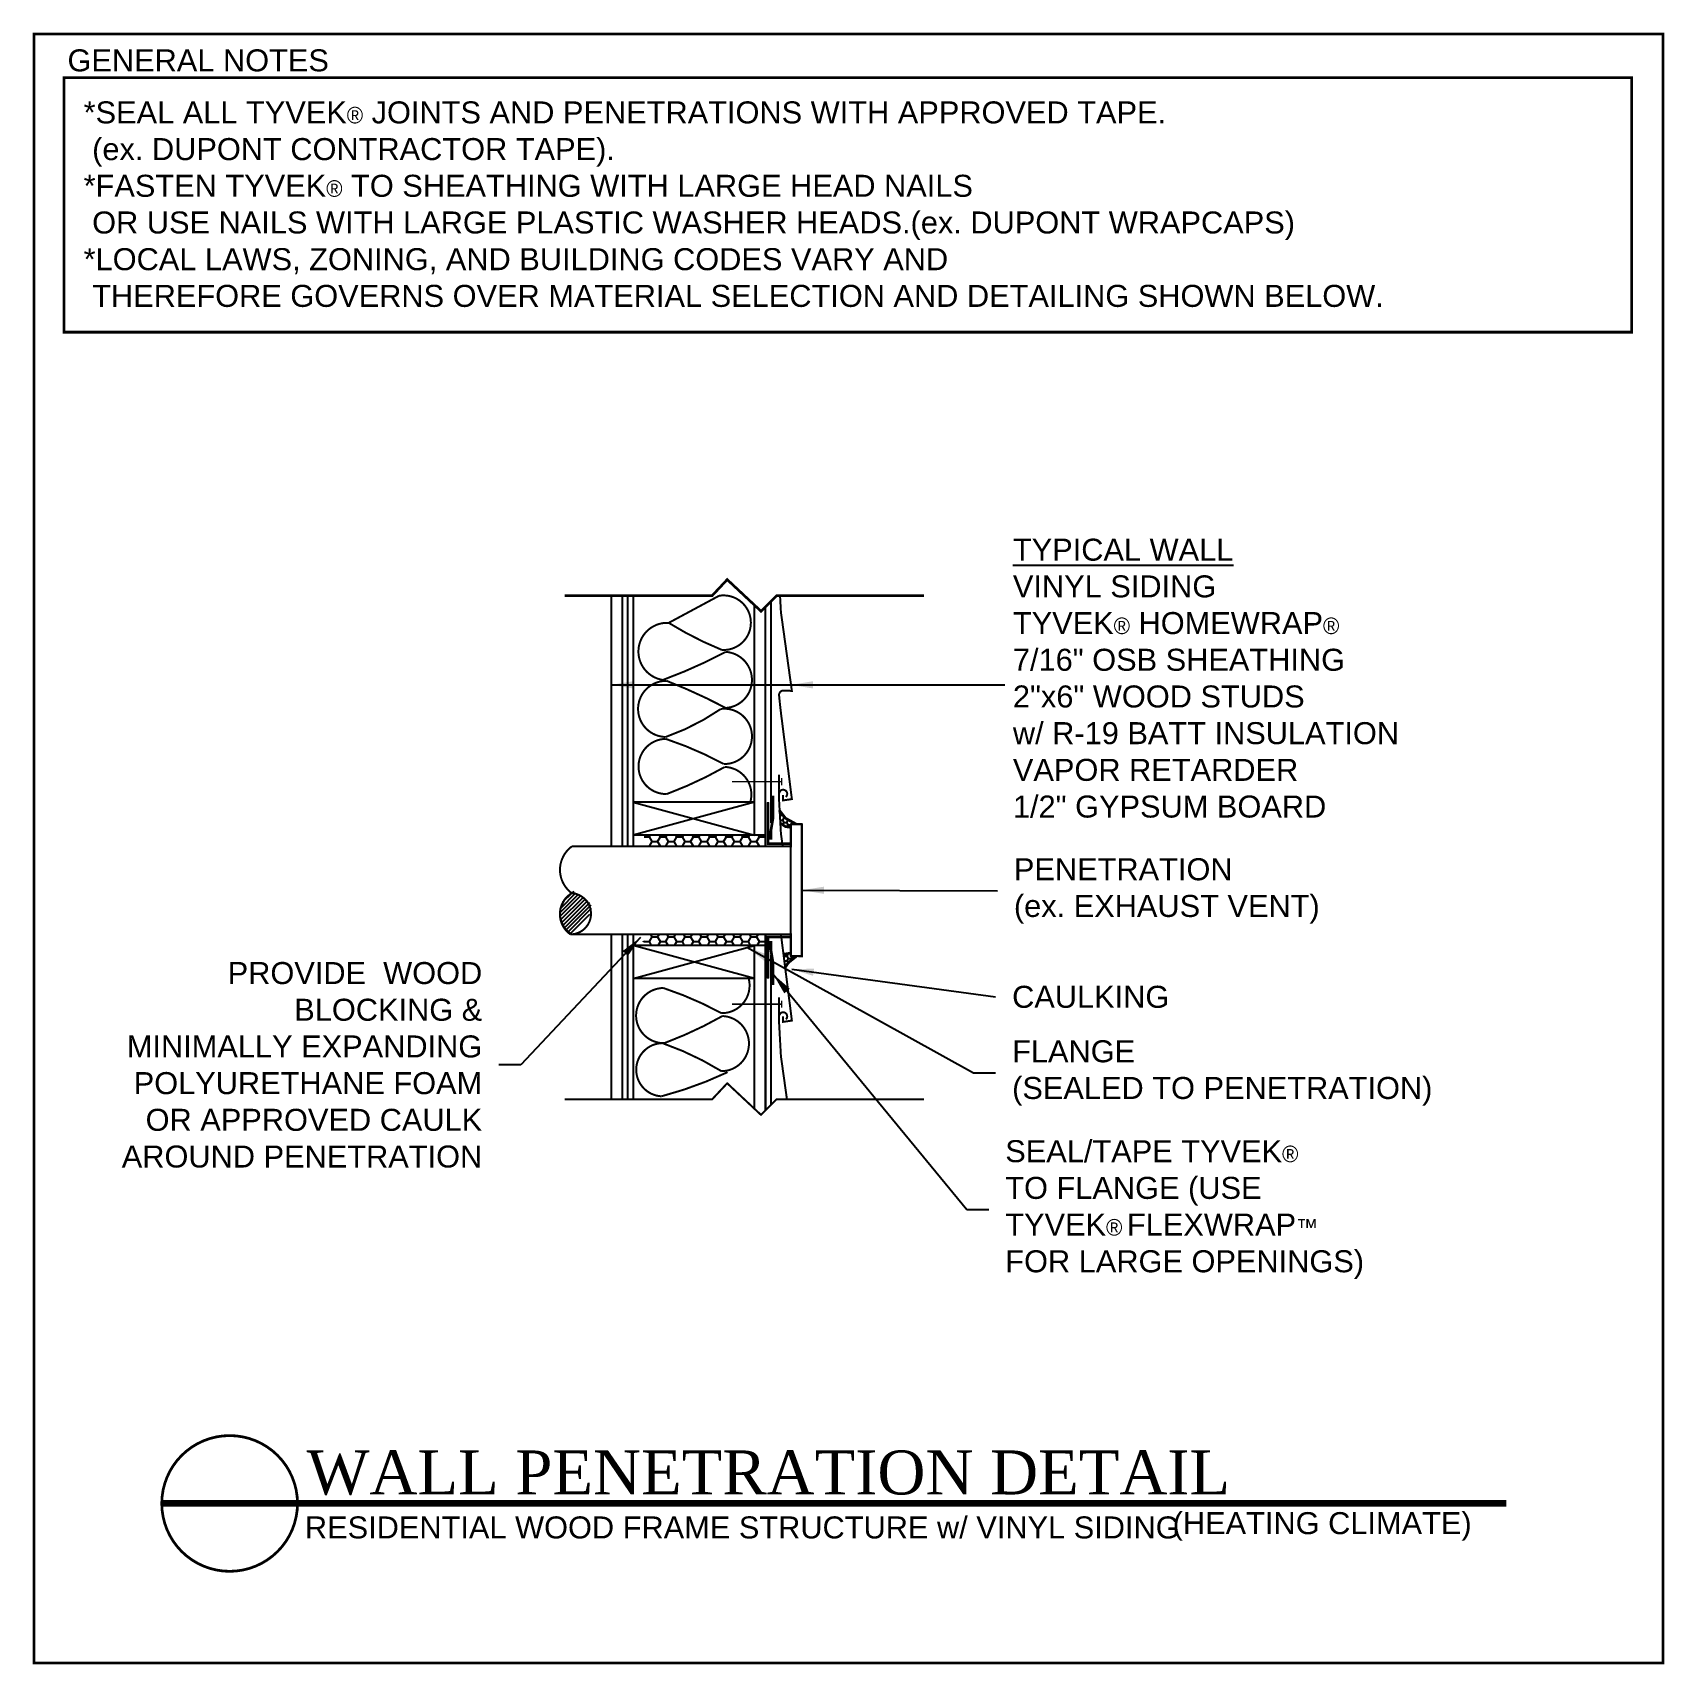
# Model space of a CAD drawing. Extents: x -13.6 to 60.5, y -490.3 to -416.2.
import ezdxf

# ---------------------------------------------------------------- set-up
doc = ezdxf.new("R2010")
doc.units = 0
doc.header["$MEASUREMENT"] = 0
doc.linetypes.add('CENTER', pattern=[2, 1.25, -0.25, 0.25, -0.25])
doc.linetypes.add('DASHED', pattern=[0.75, 0.5, -0.25])
doc.layers.get('0').update_dxf_attribs({"linetype": 'CONTINUOUS'})
for name, color, linetype in [('CLADDING', 7, 'CONTINUOUS'), ('FASTENING', 1, 'CONTINUOUS'), ('INSULATION', 40, 'CONTINUOUS'), ('STRUCTURE', 7, 'CONTINUOUS'), ('TEXT', 7, 'CONTINUOUS'), ('TITLE', 7, 'CONTINUOUS'), ('TYVEK', 5, 'DASHED'), ('VAPOURBARRIER', 114, 'CENTER'), ('WINDOW', 7, 'CONTINUOUS')]:
    doc.layers.add(name, color=color, linetype=linetype)
doc.styles.add('DETAILS', font='sanss___.ttf', dxfattribs={"height": 1})
doc.styles.add('TITLE', font='TIMES.TTF', dxfattribs={"height": 2})
doc.dimstyles.new('TYVEKDETAILS', dxfattribs={"dimtxt": 1.5, "dimasz": 1, "dimexe": 0.75, "dimexo": 0.75, "dimgap": 0.75, "dimtad": 0, "dimtih": 1, "dimtoh": 1, "dimdec": 4, "dimzin": 0, "dimtxsty": 'DETAILS', "dimcen": 0.0625, "dimazin": 3, "dimtfac": 1, "dimtdec": 4, "dimtofl": 0, "dimtmove": 0, "dimatfit": 3, "dimtolj": 1, "dimtzin": 0})
pattern_1 = [(0, (4.01902, -5.1642), (0.375, 0.21650635), [0.25, -0.5]), (120, (4.01902, -5.1642), (-0.375, 0.21650635), [0.25, -0.5]), (60, (4.01902, -5.1642), (8e-10, 0.4330127), [-0.5, 0.25])]

# ---------------------------------------------------------------- blocks, each defined once
blk = doc.blocks.new('A$C62347D60')
at = {"const_width": 0.125}
blk.add_lwpolyline([(0.062, 0.062), (74.062, 0.062), (74.062, 74.062), (0.062, 74.062)], close=True, dxfattribs=at)
blk.add_lwpolyline([(8.949, 10.392, -1), (8.949, 4.226, -1), (8.949, 10.392, -0.7496)], format="xyb", dxfattribs=at)
at = {"layer": 'TITLE', "const_width": 0.125}
blk.add_lwpolyline([(1.428, 72.084), (72.635, 72.084), (72.635, 60.518), (1.428, 60.518)], close=True, dxfattribs=at)
at = {"layer": 'TITLE', "insert": (1.583, 73.365), "char_height": 1, "width": 19.25, "attachment_point": 1, "style": 'DETAILS'}
blk.add_mtext('GENERAL NOTES', dxfattribs=at)

msp = doc.modelspace()

# ---------------------------------------------------------------- hatches: boundary and pattern name
at = {"layer": 'FASTENING'}
h = msp.add_hatch(dxfattribs=at)
h.set_pattern_fill('HONEY', color=256, style=0)
h.set_pattern_definition([(0, (4.01902, -5.1642), (0.1875, 0.108253175), [0.125, -0.25]), (120, (4.01902, -5.1642), (-0.1875, 0.108253176), [0.125, -0.25]), (60, (4.01902, -5.1642), (4e-10, 0.21650635), [-0.25, 0.125])])
h.paths.add_polyline_path([(20.572, -452.218), (20.827, -452.259), (20.827, -452.118), (20.827, -452.112), (21.067, -452.112), (20.581, -451.844), (20.314, -451.503), (20.346, -452.068)])
h = msp.add_hatch(dxfattribs=at)
h.set_pattern_fill('HONEY', color=256, style=0)
h.set_pattern_definition([(0, (9.46789, -311.20356), (0.1875, 0.108253175), [0.125, -0.25]), (120, (9.46789, -311.20356), (-0.1875, 0.108253176), [0.125, -0.25]), (60, (9.46789, -311.20356), (4e-10, 0.21650635), [-0.25, 0.125])])
h.paths.add_polyline_path([(21.077, -458.112), (20.827, -458.112), (20.827, -457.966, 0.529165), (20.544, -458.152), (20.544, -458.779, -0.244733)])
at = {"layer": 'INSULATION'}
h = msp.add_hatch(dxfattribs=at)
h.set_pattern_fill('HONEY', scale=2, style=0)
h.set_pattern_definition(pattern_1)
h.paths.add_polyline_path([(19.664, -453.118), (19.664, -452.606), (14.164, -452.606), (14.164, -453.118)])
h = msp.add_hatch(dxfattribs=at)
h.set_pattern_fill('HONEY', scale=2, style=0)
h.set_pattern_definition(pattern_1)
h.paths.add_polyline_path([(14.127, -457.118), (14.127, -457.619), (19.627, -457.619), (19.627, -457.118)])
at = {"layer": 'STRUCTURE'}
h = msp.add_hatch(dxfattribs=at)
h.set_pattern_fill('ANSI31', color=256, style=0)
h.set_pattern_definition([(45, (13.83763, -311.20877), (-0.08838835, 0.08838835), [])])
edge = h.paths.add_edge_path()
edge.add_spline(control_points=[(10.88, -457.118), (11.391, -456.62), (12.212, -455.819), (11.312, -455.37), (10.975, -455.193)], knot_values=[2.544902, 2.544902, 2.544902, 2.544902, 4.156019, 5.134538, 5.134538, 5.134538, 5.134538], degree=3, periodic=0)
edge.add_arc((11.4, -456.179), 1.073, 113.33784, 241.0098)

# ---------------------------------------------------------------- linework, layer by layer
for p, q in [((19.789, -452.993), (19.789, -451.118)), ((19.789, -452.993), (20.789, -452.993)), ((19.789, -457.243), (20.789, -457.243)), ((19.789, -459.118), (19.789, -457.243))]:
    msp.add_line(p, q)
for points, const_width in [([(10.545, -441.732), (17.248, -441.732), (17.931, -441.002), (19.467, -442.439), (20.174, -441.732), (26.877, -441.732)], 0.12), ([(10.545, -464.612), (17.248, -464.612), (17.931, -463.883), (19.467, -465.32), (20.174, -464.612), (26.877, -464.612)], 0.09)]:
    msp.add_lwpolyline(points, dxfattribs=dict(const_width=const_width))
at = {"color": 124, "const_width": 0.125}
for points in [[(19.789, -451.118), (19.789, -452.993), (20.789, -452.993)], [(20.789, -457.243), (19.789, -457.243), (19.789, -459.118)]]:
    msp.add_lwpolyline(points, dxfattribs=at)
at = {"color": 112, "const_width": 0.125}
for points in [[(19.914, -452.814), (19.914, -452.414), (20.014, -451.814), (20.014, -450.814)], [(19.914, -457.421), (19.914, -457.822), (20.014, -458.421), (20.014, -459.421)]]:
    msp.add_lwpolyline(points, dxfattribs=at)
at = {"layer": 'CLADDING', "const_width": 0.09}
for points in [[(20.331, -441.732), (20.372, -442.483), (20.372, -442.483), (20.869, -446.059), (20.487, -446.043, 0.460778), (20.289, -446.275, 0.01008), (20.435, -447.543), (20.725, -449.834), (20.869, -450.974), (20.461, -451.034), (20.461, -450.786)], [(20.289, -449.868), (20.289, -450.698), (20.348, -450.596, -1), (20.594, -450.874, 1.38681), (20.289, -450.698), (20.289, -451.045), (20.372, -452.545), (20.372, -452.545), (20.452, -453.118)], [(20.373, -457.118, 0.003878), (20.435, -457.605), (20.725, -459.896), (20.869, -461.035), (20.461, -461.096), (20.461, -460.848)], [(20.289, -459.977), (20.289, -460.806), (20.348, -460.704, -1), (20.594, -460.982, 1.38681), (20.289, -460.806), (20.289, -461.153), (20.372, -462.653), (20.372, -462.653), (20.645, -464.612)]]:
    msp.add_lwpolyline(points, format="xyb", dxfattribs=at)
at = {"layer": 'FASTENING', "linetype": 'CENTER', "const_width": 0.0625}
for points in [[(18.149, -450.18), (20.399, -450.18), (20.399, -450.015), (20.399, -450.345)], [(18.149, -460.289), (20.399, -460.289), (20.399, -460.124), (20.399, -460.454)]]:
    msp.add_lwpolyline(points, dxfattribs=at)
at = {"layer": 'FASTENING', "const_width": 0.125}
for points in [[(21.077, -452.118), (20.581, -451.844), (20.29, -451.472)], [(20.827, -452.259), (20.572, -452.218), (20.346, -452.068)], [(20.827, -457.966), (20.539, -458.017), (20.491, -458.05)], [(21.077, -458.109), (20.707, -458.409), (20.563, -458.619)]]:
    msp.add_lwpolyline(points, dxfattribs=at)
at = {"layer": 'FASTENING'}
for centre, radius, start, end in [((20.788, -451.697), 0.563, 221.03809, 273.94279), ((22.479, -460.291), 2.591, 122.77273, 137.95038)]:
    msp.add_arc(centre, radius, start, end, dxfattribs=at)
at = {"layer": 'INSULATION', "const_width": 0.09}
for points in [[(15.274, -442.968), (17.56, -441.738, -1.120916), (17.692, -444.198, -0.042055), (15.274, -442.968, 0.955215), (15.011, -445.56, 0.033771), (17.868, -444.286, -0.932497), (17.868, -446.834, 0.02843), (15.186, -445.604, 1.006035), (15.142, -448.151, 0.065918), (17.648, -446.877, -1.071863), (17.78, -449.381, 0.044094), (15.142, -448.239, 1.007041), (15.186, -450.743, 0.04039), (17.824, -449.513, -0.486087), (18.982, -451.106, -0.486087)], [(18.906, -459.119, -0.497503), (17.67, -460.697, 0.044094), (15.032, -459.555, 1.007041), (15.076, -462.059, 0.04039), (17.714, -460.829, -0.980527), (17.67, -463.333, 0.054396), (14.989, -462.059, 0.967203), (14.945, -464.475, 0.046019), (17.95, -463.379)]]:
    msp.add_lwpolyline(points, format="xyb", dxfattribs=at)
at = {"layer": 'STRUCTURE'}
for p, q in [((12.664, -441.732), (12.664, -453.118)), ((13.164, -441.732), (13.164, -453.118)), ((19.164, -451.106), (13.664, -452.606)), ((13.664, -451.106), (19.164, -452.606)), ((21.327, -452.112), (20.827, -452.112)), ((20.827, -458.112), (20.827, -452.112)), ((21.327, -458.112), (21.327, -452.112)), ((12.664, -457.118), (12.664, -464.612)), ((13.164, -457.118), (13.164, -464.612)), ((13.664, -457.118), (13.664, -464.612)), ((19.664, -457.118), (19.664, -458.969)), ((13.664, -459.119), (19.164, -457.619)), ((19.164, -459.119), (13.664, -457.619)), ((21.327, -458.112), (20.827, -458.112)), ((19.664, -458.969), (19.664, -465.122))]:
    msp.add_line(p, q, dxfattribs=at)
at = {"layer": 'STRUCTURE', "const_width": 0.09}
for points in [[(12.664, -453.118), (12.664, -441.732), (13.164, -441.732), (13.164, -453.118)], [(13.664, -441.732), (13.664, -453.118)], [(19.164, -452.606), (19.164, -442.156)], [(19.664, -453.118), (19.664, -442.241)], [(19.164, -451.106), (13.664, -451.106)], [(19.664, -452.606), (13.664, -452.606)], [(12.664, -457.118), (12.664, -464.612), (13.164, -464.612), (13.164, -457.118)], [(13.664, -457.118), (13.664, -464.612)], [(19.664, -457.118), (19.664, -465.122)], [(19.664, -457.619), (13.664, -457.619)], [(19.164, -457.594), (19.164, -465.036)], [(19.164, -459.119), (13.664, -459.119)]]:
    msp.add_lwpolyline(points, dxfattribs=at)
for points in [[(10.88, -453.118), (20.827, -453.118), (20.827, -452.118), (21.327, -452.118), (21.327, -458.11), (20.827, -458.108), (20.827, -457.118), (10.808, -457.118, -0.541161), (10.867, -455.247, -0.969369), (10.808, -457.118)], [(10.867, -455.247, -0.505508), (10.88, -453.118, -0.238936)]]:
    msp.add_lwpolyline(points, format="xyb", dxfattribs=at)
at = {"layer": 'STRUCTURE'}
msp.add_arc((11.4, -456.179), 1.073, 113.33784, 241.0098, dxfattribs=at)
msp.add_arc((11.4, -456.179), 1.073, 113.33784, 241.0098, dxfattribs=at)
at = {"layer": 'TITLE', "const_width": 0.3}
msp.add_lwpolyline([(-7.755, -482.971), (53.331, -482.971)], dxfattribs=at)
at = {"layer": 'TYVEK', "const_width": 0.09}
for points in [[(19.914, -441.991), (19.914, -452.055)], [(19.914, -458.043), (19.914, -458.969), (19.914, -464.872)]]:
    msp.add_lwpolyline(points, dxfattribs=at)
at = {"layer": 'VAPOURBARRIER', "linetype": 'CENTER', "const_width": 0.09}
for points in [[(13.414, -441.732), (13.414, -453.118)], [(13.414, -457.118), (13.414, -464.612)]]:
    msp.add_lwpolyline(points, dxfattribs=at)

# ---------------------------------------------------------------- block references
at = {"layer": 'WINDOW'}
msp.add_blockref('A$C62347D60', (-13.621, -490.28), dxfattribs=at)

# ---------------------------------------------------------------- texts
at = {"layer": 'STRUCTURE', "insert": (6.803, -463.05), "char_height": 1, "attachment_point": 6, "style": 'DETAILS'}
msp.add_mtext('PROVIDE  WOOD \\PBLOCKING &\\PMINIMALLY EXPANDING\\PPOLYURETHANE FOAM\\P OR APPROVED CAULK\\P AROUND PENETRATION', dxfattribs=at)
at = {"layer": 'TEXT', "insert": (-11.305, -419.279), "char_height": 1, "width": 69.25, "attachment_point": 1, "style": 'DETAILS'}
msp.add_mtext('*SEAL ALL TYVEK{\\fSymbol|b0|i0|c2|p18;\\H0.75x;â} JOINTS AND PENETRATIONS WITH APPROVED TAPE.\\P (ex. DUPONT CONTRACTOR TAPE).\\P*FASTEN TYVEK{\\fSymbol|b0|i0|c2|p18;\\H0.75x;â} TO SHEATHING WITH LARGE HEAD NAILS \\P OR USE NAILS WITH LARGE PLASTIC WASHER HEADS.(ex. DUPONT WRAPCAPS)\\P*LOCAL LAWS, ZONING, AND BUILDING CODES VARY AND \\P THEREFORE GOVERNS OVER MATERIAL SELECTION AND DETAILING SHOWN BELOW.', dxfattribs=at)
at = {"layer": 'TEXT', "char_height": 1, "attachment_point": 4, "style": 'DETAILS'}
for s, insert in [('\\LTYPICAL WALL\\P\\lVINYL SIDING\\PTYVEK\\fSymbol|b0|i0|c2|p18;\\H0.75;â\\fSansSerif|b0|i0|c2|p2;\\H1; HOMEWRAP\\fSymbol|b0|i0|c2|p16;\\H0.75;â\\P\\fSansSerif|b0|i0|c2|p2;\\H1;7/16" OSB SHEATHING\\P2"x6" WOOD STUDS \\Pw/ R-19 BATT INSULATION\\PVAPOR RETARDER\\P1/2" GYPSUM BOARD', (30.91, -445.485)), ('PENETRATION\\P(ex. EXHAUST VENT)', (30.955, -455.145)), ('\\A1;CAULKING', (30.874, -459.962)), ('FLANGE \\P(SEALED TO PENETRATION)', (30.874, -463.414)), ('SEAL/TAPE TYVEK\\fSymbol|b0|i0|c2|p18;\\H0.75;â\\P\\fSansSerif|b0|i0|c2|p2;\\H1;TO FLANGE (USE \\PTYVEK\\fSymbol|b0|i0|c2|p16;\\H0.75;â\\fSymbol|b0|i0|c2|p18;\\H0.563; \\fSansSerif|b0|i0|c2|p2;\\H1;FLEXWRAP\\fSymbol|b0|i0|c2|p18;\\H0.75;Ô\\fSansSerif|b0|i0|c2|p2;\\H1; \\PFOR LARGE OPENINGS)', (30.563, -469.619))]:
    msp.add_mtext(s, dxfattribs=dict(at, insert=insert))
at = {"layer": 'TITLE', "attachment_point": 4}
for s, insert, char_height, width, style in [('WALL PENETRATION DETAIL', (-1.169, -481.584), 2, 54.43787, 'TITLE'), ('RESIDENTIAL WOOD FRAME STRUCTURE w/ VINYL SIDING ', (-1.252, -484.067), 1, 54.4375, 'DETAILS'), ('(HEATING CLIMATE)', (38.168, -484.016), 1, 14.74941, 'DETAILS')]:
    msp.add_mtext(s, dxfattribs=dict(at, insert=insert, char_height=char_height, width=width, style=style))

# ---------------------------------------------------------------- leaders
at = {"layer": 'STRUCTURE', "annotation_type": 0, "has_hookline": 1, "hookline_direction": 1, "text_width": 16.716}
msp.add_leader([(13.986, -457.26), (8.553, -463.05), (7.553, -463.05)], dimstyle='TYVEKDETAILS', dxfattribs=at)
at = {"layer": 'TEXT'}
for points in [[(12.664, -445.784), (30.539, -445.784)], [(20.831, -445.784), (30.347, -445.784)]]:
    msp.add_leader(points, dimstyle='TYVEKDETAILS', dxfattribs=at)
at = {"layer": 'TEXT', "annotation_type": 0, "has_hookline": 1, "hookline_direction": 0}
for points, text_width in [([(21.327, -455.112), (30.205, -455.145)], 13.439), ([(18.827, -457.7), (29.124, -463.414), (30.124, -463.414)], 18.546), ([(20.862, -458.703), (30.124, -459.962)], 6.853), ([(20.014, -458.921), (28.813, -469.619), (29.813, -469.619)], 15.779)]:
    msp.add_leader(points, dimstyle='TYVEKDETAILS', dxfattribs=dict(at, text_width=text_width))

doc.saveas('drawing.dxf')
